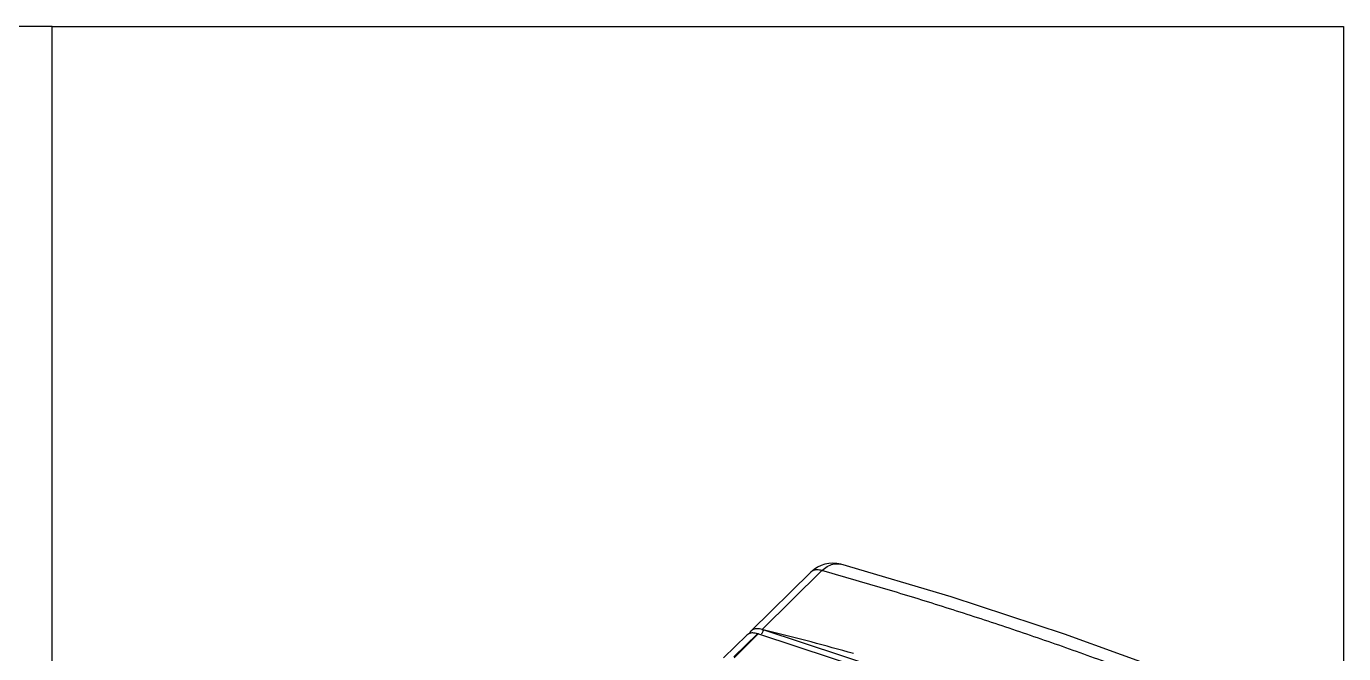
# Model space of a CAD drawing. Header units: millimetres. Extents: x 1786 to 2940, y -3417 to -1928.
# Drawn here: x 2062.8 to 2317.4, y -2832.8 to -2711.5 of the extents above; entities that cross this region are included whole.
import ezdxf

# ---------------------------------------------------------------- set-up
doc = ezdxf.new("R2010")
doc.units = ezdxf.units.MM

# ---------------------------------------------------------------- blocks, each defined once
blk = doc.blocks.new('*u5')
at = {"color": 7, "linetype": 'Continuous'}
for p, q in [((24.65, 87.57, 0), (24.65, 87.57, 0)), ((18.83, 86.07, 0), (7.28, 74.7, 0)), ((20.94, 86.34, 0), (9.39, 74.97, 0)), ((6.44, 73.88, 0), (1.94, 69.45, 0)), ((8.54, 74.14, 0), (3.97, 69.65, 0)), ((3.98, 69.5, 0), (8.66, 74.11, 0)), ((73.47, 52.72, 0), (8.78, 74.07, 0)), ((74.31, 53.55, 0), (9.62, 74.9, 0))]:
    blk.add_line(p, q, dxfattribs=at)
at = {"color": 7, "linetype": 'Continuous', "elevation": 0}
blk.add_lwpolyline([(89.85, 66.05), (67.86, 74.04), (45.95, 81.27), (24.65, 87.57)], dxfattribs=at)
at = {"color": 7, "linetype": 'Continuous'}
for centre, radius, start, end in [((23.04, 81.79, 0), 6, 74.4557, 134.5299), ((6.55, 66.95, 0), 7.47, 74.0478, 74.515), ((6.55, 66.94, 0), 7.47, 73.5811, 74.0473), ((6.2, 66.23, 0), 8.26, 72.1856, 72.6294), ((6.26, 66.43, 0), 8.04, 71.7324, 72.1851), ((11.52, 82.69, 0), 8.01, 254.5227, 255.4185), ((-85.16, -318.78, 0), 404.93, 74.0617, 76.4628), ((-86.03, -321.89, 0), 408.17, 73.9097, 74.0647)]:
    blk.add_arc(centre, radius, start, end, dxfattribs=at)
for points, start_tangent, end_tangent in [([(20.94, 86.34, 0), (21.99, 87.14, 0), (23.1, 87.6, 0), (24.22, 87.66, 0), (24.65, 87.57, 0)], (0.721827, 0.692073), (0.963194, -0.268808)), ([(20.94, 86.34, 0), (19.99, 86.48, 0), (19.22, 86.33, 0), (18.83, 86.07, 0)], (-0.963699, 0.266991), (-0.717913, -0.696132)), ([(86.11, 64.83, 0), (75, 68.95, 0), (63.99, 72.86, 0), (53.08, 76.55, 0), (42.27, 80.03, 0), (31.55, 83.29, 0), (20.94, 86.34, 0)], (-0.93497, 0.354728), (-0.963415, 0.268016)), ([(8.54, 74.14, 0), (7.59, 74.29, 0), (6.82, 74.14, 0), (6.44, 73.87, 0)], (-0.963699, 0.266991), (-0.717978, -0.696066)), ([(7.28, 74.7, 0), (7.13, 74.54, 0), (6.95, 74.18, 0)], (-0.717978, -0.696066), (-0.329132, -0.944284)), ([(9.39, 74.97, 0), (8.43, 75.11, 0), (7.66, 74.97, 0), (7.28, 74.7, 0)], (-0.963699, 0.266991), (-0.717978, -0.696066)), ([(9.62, 74.9, 0), (9.57, 74.58, 0), (9.42, 74.3, 0), (9.22, 74.1, 0)], (-0.017832, -0.999841), (-0.836828, -0.547466)), ([(9.51, 74.94, 0), (9.57, 74.92, 0), (9.62, 74.91, 0)], (0.967827, -0.251616), (0.971291, -0.237896))]:
    blk.add_spline(points, degree=3, dxfattribs=dict(at, start_tangent=start_tangent, end_tangent=end_tangent))

msp = doc.modelspace()

# ---------------------------------------------------------------- linework, layer by layer
at = {"layer": 'Defpoints', "color": 2, "elevation": 0}
for points in [[(2067.79, -2711.54), (1818.19, -2711.54), (1818.19, -3060.63), (2067.79, -3060.63)], [(2067.79, -2711.54), (2317.4, -2711.54), (2317.4, -3060.63), (2067.79, -3060.63)]]:
    msp.add_lwpolyline(points, close=True, dxfattribs=at)

# ---------------------------------------------------------------- block references
msp.add_blockref('*u5', (2195.6, -2903.09, 0))

doc.saveas('drawing.dxf')
